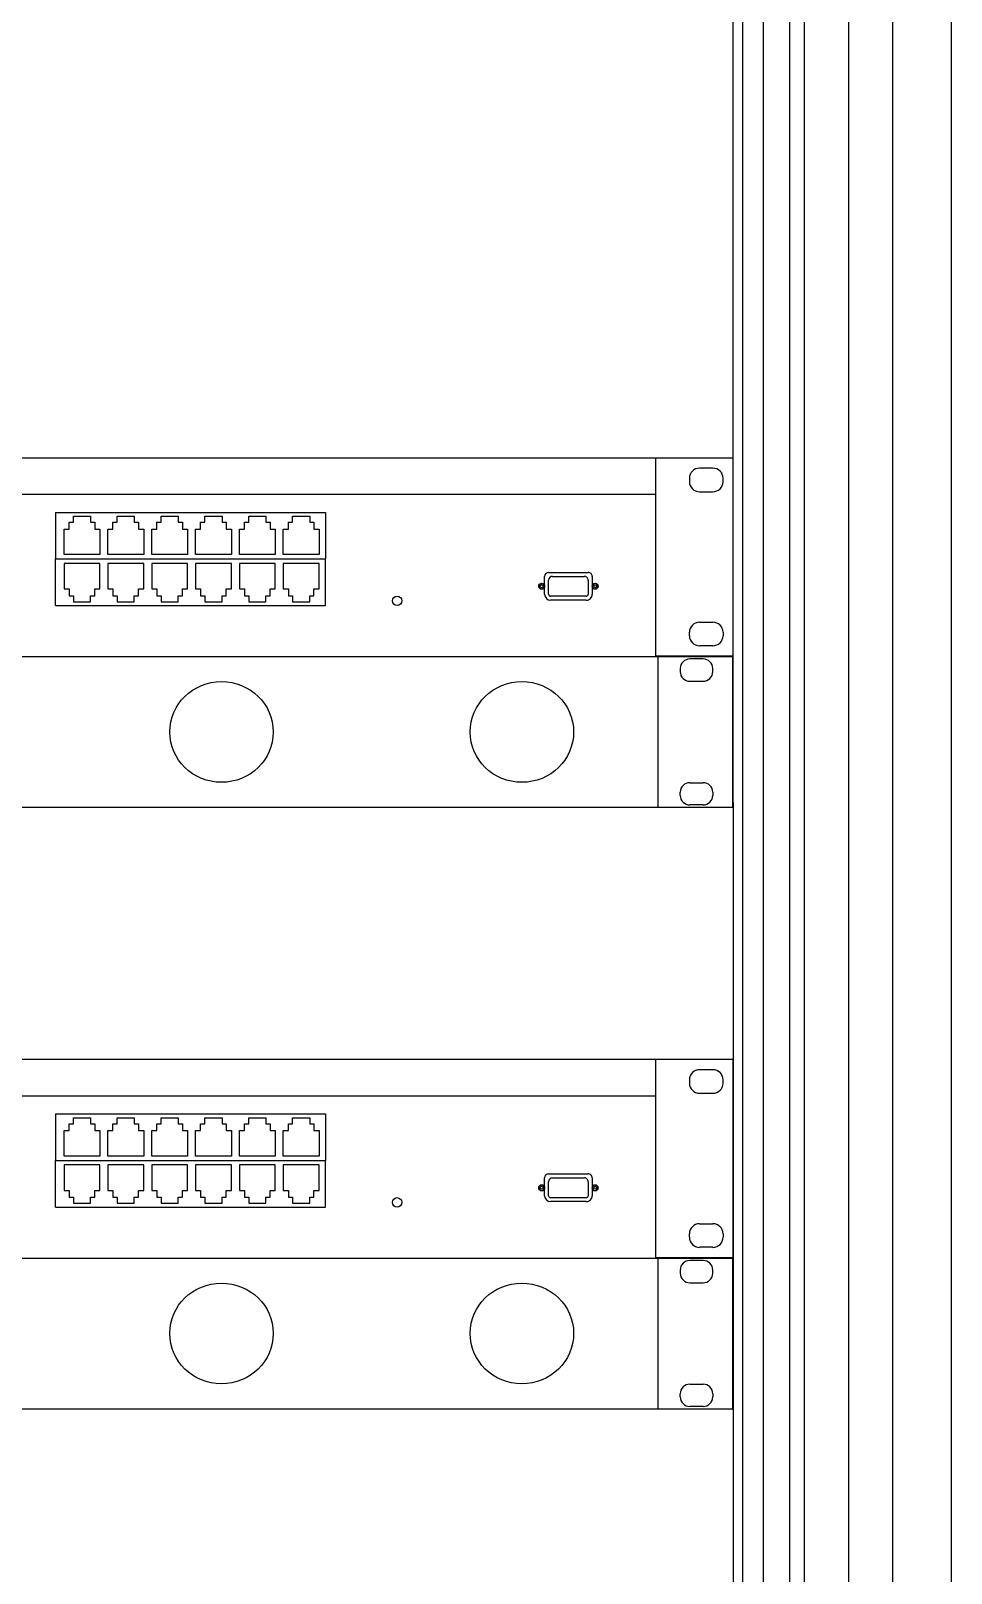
# Model space of a CAD drawing. Header units: millimetres. Extents: x 0 to 84100, y 0 to 59400.
# Drawn here: x 34584.6 to 34834.9, y 23830.9 to 24250.1 of the extents above; entities that cross this region are included whole.
import ezdxf

# ---------------------------------------------------------------- set-up
doc = ezdxf.new("R2010")
doc.units = ezdxf.units.MM
doc.header["$LTSCALE"] = 1000
doc.layers.add('SYM', color=3, linetype='Continuous')

# ---------------------------------------------------------------- blocks, each defined once
blk = doc.blocks.new('ST071')
for p, q in [((183.89, 495.05), (184.02, -409.31)), ((200.15, 495.16), (200.15, -421.96)), ((220.12, 495.16), (220.12, -421.96)), ((233.43, 495.16), (233.43, -421.96)), ((210.14, 461.89), (210.14, -421.96)), ((186.18, 449.24), (186.18, -409.31)), ((190.84, 449.24), (190.84, -409.31)), ((196.83, 449.24), (196.83, -409.31)), ((166.5, 50.7), (-166.45, 50.7)), ((184.03, 50.7), (166.5, 50.7)), ((166.5, 5.74), (166.5, 50.7)), ((184.03, 5.9), (184.03, 50.7)), ((174.12, 46.12), (174.12, 45.36)), ((179.45, 48.41), (176.41, 48.41)), ((181.74, 45.36), (181.74, 46.12)), ((-166.47, 42.5, 161.01), (166.52, 42.5, 161.01)), ((176.41, 43.08), (179.45, 43.08)), ((30.48, 38.38), (91.67, 38.38)), ((30.48, 38.38), (30.48, 27.84)), ((33.55, 34.63), (33.55, 36.17)), ((33.55, 36.17), (34.52, 36.17)), ((34.52, 37.53), (38.38, 37.53)), ((34.52, 36.17), (34.52, 37.53)), ((38.38, 37.53), (38.38, 36.17)), ((38.38, 36.17), (39.35, 36.17)), ((39.35, 36.17), (39.35, 34.63)), ((43.48, 36.17), (44.45, 36.17)), ((43.48, 34.63), (43.48, 36.17)), ((44.45, 36.17), (44.45, 37.53)), ((44.45, 37.53), (48.32, 37.53)), ((48.32, 37.53), (48.32, 36.17)), ((48.32, 36.17), (49.29, 36.17)), ((49.29, 36.17), (49.29, 34.63)), ((53.42, 34.63), (53.42, 36.17)), ((53.42, 36.17), (54.39, 36.17)), ((54.39, 37.53), (58.25, 37.53)), ((54.39, 36.17), (54.39, 37.53)), ((58.25, 37.53), (58.25, 36.17)), ((58.25, 36.17), (59.22, 36.17)), ((59.22, 36.17), (59.22, 34.63)), ((63.35, 34.63), (63.35, 36.17)), ((63.35, 36.17), (64.32, 36.17)), ((64.32, 37.53), (68.19, 37.53)), ((64.32, 36.17), (64.32, 37.53)), ((68.19, 37.53), (68.19, 36.17)), ((68.19, 36.17), (69.16, 36.17)), ((69.16, 36.17), (69.16, 34.63)), ((73.29, 34.63), (73.29, 36.17)), ((73.29, 36.17), (74.26, 36.17)), ((74.26, 36.17), (74.26, 37.53)), ((74.26, 37.53), (78.12, 37.53)), ((78.12, 37.53), (78.12, 36.17)), ((78.12, 36.17), (79.09, 36.17)), ((79.09, 36.17), (79.09, 34.63)), ((83.22, 36.17), (84.19, 36.17)), ((83.22, 34.63), (83.22, 36.17)), ((84.19, 36.17), (84.19, 37.53)), ((84.19, 37.53), (88.06, 37.53)), ((88.06, 37.53), (88.06, 36.17)), ((88.06, 36.17), (89.02, 36.17)), ((89.02, 36.17), (89.02, 34.63)), ((91.67, 38.38), (91.67, 27.84)), ((32.39, 28.82), (32.39, 34.63)), ((32.39, 34.63), (33.55, 34.63)), ((39.35, 34.63), (40.51, 34.63)), ((40.51, 34.63), (40.51, 28.82)), ((42.32, 34.63), (43.48, 34.63)), ((42.32, 28.82), (42.32, 34.63)), ((49.29, 34.63), (50.45, 34.63)), ((50.45, 34.63), (50.45, 28.82)), ((52.26, 34.63), (53.42, 34.63)), ((52.26, 28.82), (52.26, 34.63)), ((59.22, 34.63), (60.38, 34.63)), ((60.38, 34.63), (60.38, 28.82)), ((62.19, 28.82), (62.19, 34.63)), ((62.19, 34.63), (63.35, 34.63)), ((69.16, 34.63), (70.32, 34.63)), ((70.32, 34.63), (70.32, 28.82)), ((72.13, 34.63), (73.29, 34.63)), ((72.13, 28.82), (72.13, 34.63)), ((79.09, 34.63), (80.25, 34.63)), ((80.25, 34.63), (80.25, 28.82)), ((82.06, 28.82), (82.06, 34.63)), ((82.06, 34.63), (83.22, 34.63)), ((89.02, 34.63), (90.19, 34.63)), ((90.19, 34.63), (90.19, 28.82)), ((40.51, 28.82), (32.39, 28.82)), ((50.45, 28.82), (42.32, 28.82)), ((60.38, 28.82), (52.26, 28.82)), ((70.32, 28.82), (62.19, 28.82)), ((80.25, 28.82), (72.13, 28.82)), ((90.19, 28.82), (82.06, 28.82)), ((30.48, 27.84), (91.67, 27.84)), ((30.48, 17.29), (30.48, 27.84)), ((30.48, 27.84), (91.67, 27.84)), ((40.51, 26.85), (32.39, 26.85)), ((32.39, 26.85), (32.39, 21.05)), ((40.51, 21.05), (40.51, 26.85)), ((50.45, 26.85), (42.32, 26.85)), ((42.32, 26.85), (42.32, 21.05)), ((50.45, 21.05), (50.45, 26.85)), ((60.38, 26.85), (52.26, 26.85)), ((52.26, 26.85), (52.26, 21.05)), ((60.38, 21.05), (60.38, 26.85)), ((70.32, 26.85), (62.19, 26.85)), ((62.19, 26.85), (62.19, 21.05)), ((70.32, 21.05), (70.32, 26.85)), ((80.25, 26.85), (72.13, 26.85)), ((72.13, 26.85), (72.13, 21.05)), ((80.25, 21.05), (80.25, 26.85)), ((90.19, 26.85), (82.06, 26.85)), ((82.06, 26.85), (82.06, 21.05)), ((90.19, 21.05), (90.19, 26.85)), ((91.67, 17.29), (91.67, 27.84)), ((142.2, 24.81), (151.18, 24.81)), ((32.39, 21.05), (33.55, 21.05)), ((33.55, 21.05), (33.55, 19.5)), ((39.35, 21.05), (40.51, 21.05)), ((39.35, 19.5), (39.35, 21.05)), ((42.32, 21.05), (43.48, 21.05)), ((43.48, 21.05), (43.48, 19.5)), ((49.29, 19.5), (49.29, 21.05)), ((49.29, 21.05), (50.45, 21.05)), ((52.26, 21.05), (53.42, 21.05)), ((53.42, 21.05), (53.42, 19.5)), ((59.22, 19.5), (59.22, 21.05)), ((59.22, 21.05), (60.38, 21.05)), ((62.19, 21.05), (63.35, 21.05)), ((63.35, 21.05), (63.35, 19.5)), ((69.16, 21.05), (70.32, 21.05)), ((69.16, 19.5), (69.16, 21.05)), ((72.13, 21.05), (73.29, 21.05)), ((73.29, 21.05), (73.29, 19.5)), ((79.09, 19.5), (79.09, 21.05)), ((79.09, 21.05), (80.25, 21.05)), ((82.06, 21.05), (83.22, 21.05)), ((83.22, 21.05), (83.22, 19.5)), ((89.02, 19.5), (89.02, 21.05)), ((89.02, 21.05), (90.19, 21.05)), ((140.29, 22.25), (139.96, 21.67)), ((139.96, 21.67), (140.29, 21.08)), ((140.97, 22.25), (140.29, 22.25)), ((140.29, 21.08), (140.97, 21.08)), ((141.3, 21.67), (140.97, 22.25)), ((140.97, 21.08), (141.3, 21.67)), ((141.3, 19.87), (141.3, 23.91)), ((142.2, 19.87), (142.2, 23.01)), ((143.1, 23.91), (150.28, 23.91)), ((151.18, 23.01), (151.18, 19.87)), ((152.07, 23.91), (152.07, 19.87)), ((152.41, 22.25), (152.07, 21.67)), ((152.07, 21.67), (152.41, 21.09)), ((153.08, 22.25), (152.41, 22.25)), ((152.41, 21.09), (153.08, 21.09)), ((153.42, 21.67), (153.08, 22.25)), ((153.08, 21.09), (153.42, 21.67)), ((33.55, 19.5), (34.52, 19.5)), ((34.52, 19.5), (34.52, 18.15)), ((34.52, 18.15), (38.38, 18.15)), ((38.38, 18.15), (38.38, 19.5)), ((38.38, 19.5), (39.35, 19.5)), ((43.48, 19.5), (44.45, 19.5)), ((44.45, 19.5), (44.45, 18.15)), ((44.45, 18.15), (48.32, 18.15)), ((48.32, 18.15), (48.32, 19.5)), ((48.32, 19.5), (49.29, 19.5)), ((53.42, 19.5), (54.39, 19.5)), ((54.39, 19.5), (54.39, 18.15)), ((54.39, 18.15), (58.25, 18.15)), ((58.25, 18.15), (58.25, 19.5)), ((58.25, 19.5), (59.22, 19.5)), ((63.35, 19.5), (64.32, 19.5)), ((64.32, 19.5), (64.32, 18.15)), ((64.32, 18.15), (68.19, 18.15)), ((68.19, 18.15), (68.19, 19.5)), ((68.19, 19.5), (69.16, 19.5)), ((73.29, 19.5), (74.26, 19.5)), ((74.26, 19.5), (74.26, 18.15)), ((74.26, 18.15), (78.12, 18.15)), ((78.12, 19.5), (79.09, 19.5)), ((78.12, 18.15), (78.12, 19.5)), ((83.22, 19.5), (84.19, 19.5)), ((84.19, 19.5), (84.19, 18.15)), ((84.19, 18.15), (88.06, 18.15)), ((88.06, 19.5), (89.02, 19.5)), ((88.06, 18.15), (88.06, 19.5)), ((150.73, 19.42), (142.65, 19.42)), ((150.73, 18.53), (142.65, 18.53)), ((30.48, 17.29), (91.67, 17.29)), ((174.12, 10.47), (174.12, 11.23)), ((176.41, 13.51), (179.45, 13.51)), ((181.74, 11.23), (181.74, 10.47)), ((179.45, 8.18), (176.41, 8.18)), ((-184.02, 5.74), (183.98, 5.74)), ((-166.45, 5.74), (166.5, 5.74)), ((166.5, 5.9), (184.03, 5.9)), ((166.97, 5.74), (166.97, -28.41)), ((177.2, 5.19), (174.24, 5.19)), ((183.98, -28.41), (183.98, 5.74)), ((172.03, 3.03), (172.03, 2.31)), ((174.24, 0.16), (177.2, 0.16)), ((179.42, 2.31), (179.42, 3.03)), ((174.24, -22.83), (177.2, -22.83)), ((172.03, -25.7), (172.03, -24.99)), ((177.2, -27.86), (174.24, -27.86)), ((179.42, -24.99), (179.42, -25.7)), ((-184.02, -28.41), (183.98, -28.41)), ((166.5, -85.56), (-166.45, -85.56)), ((184.03, -85.56), (166.5, -85.56)), ((166.5, -130.51), (166.5, -85.56)), ((184.03, -130.36), (184.03, -85.56)), ((174.12, -90.13), (174.12, -90.89)), ((179.45, -87.84), (176.41, -87.84)), ((181.74, -90.89), (181.74, -90.13)), ((-166.47, -93.76, 161.01), (166.52, -93.76, 161.01)), ((176.41, -93.18), (179.45, -93.18)), ((30.48, -97.87), (91.67, -97.87)), ((30.48, -97.87), (30.48, -108.42)), ((33.55, -101.63), (33.55, -100.08)), ((33.55, -100.08), (34.52, -100.08)), ((34.52, -98.73), (38.38, -98.73)), ((34.52, -100.08), (34.52, -98.73)), ((38.38, -98.73), (38.38, -100.08)), ((38.38, -100.08), (39.35, -100.08)), ((39.35, -100.08), (39.35, -101.63)), ((43.48, -100.08), (44.45, -100.08)), ((43.48, -101.63), (43.48, -100.08)), ((44.45, -100.08), (44.45, -98.73)), ((44.45, -98.73), (48.32, -98.73)), ((48.32, -98.73), (48.32, -100.08)), ((48.32, -100.08), (49.29, -100.08)), ((49.29, -100.08), (49.29, -101.63)), ((53.42, -101.63), (53.42, -100.08)), ((53.42, -100.08), (54.39, -100.08)), ((54.39, -98.73), (58.25, -98.73)), ((54.39, -100.08), (54.39, -98.73)), ((58.25, -98.73), (58.25, -100.08)), ((58.25, -100.08), (59.22, -100.08)), ((59.22, -100.08), (59.22, -101.63)), ((63.35, -101.63), (63.35, -100.08)), ((63.35, -100.08), (64.32, -100.08)), ((64.32, -98.73), (68.19, -98.73)), ((64.32, -100.08), (64.32, -98.73)), ((68.19, -98.73), (68.19, -100.08)), ((68.19, -100.08), (69.16, -100.08)), ((69.16, -100.08), (69.16, -101.63)), ((73.29, -101.63), (73.29, -100.08)), ((73.29, -100.08), (74.26, -100.08)), ((74.26, -100.08), (74.26, -98.73)), ((74.26, -98.73), (78.12, -98.73)), ((78.12, -98.73), (78.12, -100.08)), ((78.12, -100.08), (79.09, -100.08)), ((79.09, -100.08), (79.09, -101.63)), ((83.22, -100.08), (84.19, -100.08)), ((83.22, -101.63), (83.22, -100.08)), ((84.19, -100.08), (84.19, -98.73)), ((84.19, -98.73), (88.06, -98.73)), ((88.06, -98.73), (88.06, -100.08)), ((88.06, -100.08), (89.02, -100.08)), ((89.02, -100.08), (89.02, -101.63)), ((91.67, -97.87), (91.67, -108.42)), ((32.39, -107.43), (32.39, -101.63)), ((32.39, -101.63), (33.55, -101.63)), ((39.35, -101.63), (40.51, -101.63)), ((40.51, -101.63), (40.51, -107.43)), ((42.32, -101.63), (43.48, -101.63)), ((42.32, -107.43), (42.32, -101.63)), ((49.29, -101.63), (50.45, -101.63)), ((50.45, -101.63), (50.45, -107.43)), ((52.26, -101.63), (53.42, -101.63)), ((52.26, -107.43), (52.26, -101.63)), ((59.22, -101.63), (60.38, -101.63)), ((60.38, -101.63), (60.38, -107.43)), ((62.19, -107.43), (62.19, -101.63)), ((62.19, -101.63), (63.35, -101.63)), ((69.16, -101.63), (70.32, -101.63)), ((70.32, -101.63), (70.32, -107.43)), ((72.13, -101.63), (73.29, -101.63)), ((72.13, -107.43), (72.13, -101.63)), ((79.09, -101.63), (80.25, -101.63)), ((80.25, -101.63), (80.25, -107.43)), ((82.06, -107.43), (82.06, -101.63)), ((82.06, -101.63), (83.22, -101.63)), ((89.02, -101.63), (90.19, -101.63)), ((90.19, -101.63), (90.19, -107.43)), ((40.51, -107.43), (32.39, -107.43)), ((50.45, -107.43), (42.32, -107.43)), ((60.38, -107.43), (52.26, -107.43)), ((70.32, -107.43), (62.19, -107.43)), ((80.25, -107.43), (72.13, -107.43)), ((90.19, -107.43), (82.06, -107.43)), ((30.48, -108.42), (91.67, -108.42)), ((30.48, -118.96), (30.48, -108.42)), ((30.48, -108.42), (91.67, -108.42)), ((40.51, -109.4), (32.39, -109.4)), ((32.39, -109.4), (32.39, -115.21)), ((40.51, -115.21), (40.51, -109.4)), ((50.45, -109.4), (42.32, -109.4)), ((42.32, -109.4), (42.32, -115.21)), ((50.45, -115.21), (50.45, -109.4)), ((60.38, -109.4), (52.26, -109.4)), ((52.26, -109.4), (52.26, -115.21)), ((60.38, -115.21), (60.38, -109.4)), ((70.32, -109.4), (62.19, -109.4)), ((62.19, -109.4), (62.19, -115.21)), ((70.32, -115.21), (70.32, -109.4)), ((80.25, -109.4), (72.13, -109.4)), ((72.13, -109.4), (72.13, -115.21)), ((80.25, -115.21), (80.25, -109.4)), ((90.19, -109.4), (82.06, -109.4)), ((82.06, -109.4), (82.06, -115.21)), ((90.19, -115.21), (90.19, -109.4)), ((91.67, -118.96), (91.67, -108.42)), ((142.2, -111.44), (151.18, -111.44)), ((32.39, -115.21), (33.55, -115.21)), ((33.55, -115.21), (33.55, -116.75)), ((39.35, -115.21), (40.51, -115.21)), ((39.35, -116.75), (39.35, -115.21)), ((42.32, -115.21), (43.48, -115.21)), ((43.48, -115.21), (43.48, -116.75)), ((49.29, -116.75), (49.29, -115.21)), ((49.29, -115.21), (50.45, -115.21)), ((52.26, -115.21), (53.42, -115.21)), ((53.42, -115.21), (53.42, -116.75)), ((59.22, -116.75), (59.22, -115.21)), ((59.22, -115.21), (60.38, -115.21)), ((62.19, -115.21), (63.35, -115.21)), ((63.35, -115.21), (63.35, -116.75)), ((69.16, -115.21), (70.32, -115.21)), ((69.16, -116.75), (69.16, -115.21)), ((72.13, -115.21), (73.29, -115.21)), ((73.29, -115.21), (73.29, -116.75)), ((79.09, -116.75), (79.09, -115.21)), ((79.09, -115.21), (80.25, -115.21)), ((82.06, -115.21), (83.22, -115.21)), ((83.22, -115.21), (83.22, -116.75)), ((89.02, -116.75), (89.02, -115.21)), ((89.02, -115.21), (90.19, -115.21)), ((140.29, -114), (139.96, -114.59)), ((139.96, -114.59), (140.29, -115.17)), ((140.97, -114), (140.29, -114)), ((140.29, -115.17), (140.97, -115.17)), ((141.3, -114.59), (140.97, -114)), ((140.97, -115.17), (141.3, -114.59)), ((141.3, -116.38), (141.3, -112.34)), ((142.2, -116.38), (142.2, -113.24)), ((143.1, -112.34), (150.28, -112.34)), ((151.18, -113.24), (151.18, -116.38)), ((152.07, -112.34), (152.07, -116.38)), ((152.41, -114), (152.07, -114.59)), ((152.07, -114.59), (152.41, -115.17)), ((153.08, -114), (152.41, -114)), ((152.41, -115.17), (153.08, -115.17)), ((153.42, -114.59), (153.08, -114)), ((153.08, -115.17), (153.42, -114.59)), ((33.55, -116.75), (34.52, -116.75)), ((34.52, -116.75), (34.52, -118.11)), ((34.52, -118.11), (38.38, -118.11)), ((38.38, -118.11), (38.38, -116.75)), ((38.38, -116.75), (39.35, -116.75)), ((43.48, -116.75), (44.45, -116.75)), ((44.45, -116.75), (44.45, -118.11)), ((44.45, -118.11), (48.32, -118.11)), ((48.32, -118.11), (48.32, -116.75)), ((48.32, -116.75), (49.29, -116.75)), ((53.42, -116.75), (54.39, -116.75)), ((54.39, -116.75), (54.39, -118.11)), ((54.39, -118.11), (58.25, -118.11)), ((58.25, -118.11), (58.25, -116.75)), ((58.25, -116.75), (59.22, -116.75)), ((63.35, -116.75), (64.32, -116.75)), ((64.32, -116.75), (64.32, -118.11)), ((64.32, -118.11), (68.19, -118.11)), ((68.19, -118.11), (68.19, -116.75)), ((68.19, -116.75), (69.16, -116.75)), ((73.29, -116.75), (74.26, -116.75)), ((74.26, -116.75), (74.26, -118.11)), ((74.26, -118.11), (78.12, -118.11)), ((78.12, -116.75), (79.09, -116.75)), ((78.12, -118.11), (78.12, -116.75)), ((83.22, -116.75), (84.19, -116.75)), ((84.19, -116.75), (84.19, -118.11)), ((84.19, -118.11), (88.06, -118.11)), ((88.06, -116.75), (89.02, -116.75)), ((88.06, -118.11), (88.06, -116.75)), ((150.73, -116.83), (142.65, -116.83)), ((150.73, -117.73), (142.65, -117.73)), ((30.48, -118.96), (91.67, -118.96)), ((174.12, -125.79), (174.12, -125.03)), ((176.41, -122.74), (179.45, -122.74)), ((181.74, -125.03), (181.74, -125.79)), ((179.45, -128.07), (176.41, -128.07)), ((-184.02, -130.51), (183.98, -130.51)), ((-166.45, -130.51), (166.5, -130.51)), ((166.5, -130.36), (184.03, -130.36)), ((166.97, -130.51), (166.97, -164.67)), ((177.2, -131.06), (174.24, -131.06)), ((183.98, -164.67), (183.98, -130.51)), ((172.03, -133.22), (172.03, -133.94)), ((174.24, -136.1), (177.2, -136.1)), ((179.42, -133.94), (179.42, -133.22)), ((174.24, -159.08), (177.2, -159.08)), ((172.03, -161.96), (172.03, -161.24)), ((177.2, -164.12), (174.24, -164.12)), ((179.42, -161.24), (179.42, -161.96)), ((-184.02, -164.67), (183.98, -164.67))]:
    blk.add_line(p, q)
for centre, radius in [((140.63, 21.67), 0.673), ((140.63, 21.67), 0.337), ((152.75, 21.67), 0.673), ((152.75, 21.67), 0.337), ((107.88, 18.37), 1.07), ((140.63, -114.59), 0.673), ((140.63, -114.59), 0.337), ((152.75, -114.59), 0.673), ((152.75, -114.59), 0.337), ((107.88, -117.89), 1.07)]:
    blk.add_circle(centre, radius)
for centre, radius, start, end in [((176.41, 46.12), 2.29, 90, 180), ((179.45, 46.12), 2.29, 0, 90), ((176.41, 45.36), 2.29, 180, 270), ((179.45, 45.36), 2.29, 270, 0), ((142.2, 23.91), 0.898, 90.0057, 180.0057), ((151.18, 23.91), 0.898, 0.0057, 90.0057), ((143.1, 23.01), 0.898, 90.0057, 180.0057), ((150.28, 23.01), 0.898, 0.0057, 90.0057), ((142.65, 19.87), 1.35, 180.0057, 270.0057), ((142.65, 19.87), 0.449, 180.0057, 270.0057), ((150.73, 19.87), 1.35, 270.0057, 0.0057), ((150.73, 19.87), 0.449, 270.0057, 0.0057), ((176.41, 11.23), 2.29, 90, 180), ((179.45, 11.23), 2.29, 0, 90), ((176.41, 10.47), 2.29, 180, 270), ((179.45, 10.47), 2.29, 270, 0), ((176.41, -90.13), 2.29, 90, 180), ((179.45, -90.13), 2.29, 0, 90), ((176.41, -90.89), 2.29, 180, 270), ((179.45, -90.89), 2.29, 270, 0), ((142.2, -112.34), 0.898, 90.0057, 180.0057), ((151.18, -112.34), 0.898, 0.0057, 90.0057), ((143.1, -113.24), 0.898, 90.0057, 180.0057), ((150.28, -113.24), 0.898, 0.0057, 90.0057), ((142.65, -116.38), 1.35, 180.0057, 270.0057), ((142.65, -116.38), 0.449, 180.0057, 270.0057), ((150.73, -116.38), 1.35, 270.0057, 0.0057), ((150.73, -116.38), 0.449, 270.0057, 0.0057), ((176.41, -125.03), 2.29, 90, 180), ((179.45, -125.03), 2.29, 0, 90), ((176.41, -125.79), 2.29, 180, 270), ((179.45, -125.79), 2.29, 270, 0)]:
    blk.add_arc(centre, radius, start, end)
for centre, major_axis, start_param, end_param in [((174.24, 3.03), (-2.22, 0), -1.570796, 0), ((177.2, 3.03), (2.22, 0), 0, 1.570796), ((68.08, -11.34), (-11.72, 0), 3.141593, 9.424778), ((136.15, -11.34), (-11.72, 0), 3.141593, 9.424778), ((174.24, 2.31), (2.22, 0), 3.141593, 4.712389), ((177.2, 2.31), (-2.22, 0), 1.570796, 3.141593), ((174.24, -24.99), (-2.22, 0), -1.570796, 0), ((177.2, -24.99), (2.22, 0), 0, 1.570796), ((174.24, -25.7), (2.22, 0), 3.141593, 4.712389), ((177.2, -25.7), (-2.22, 0), 1.570796, 3.141593), ((174.24, -133.22), (-2.22, 0), -1.570796, 0), ((177.2, -133.22), (2.22, 0), 0, 1.570796), ((68.08, -147.59), (-11.72, 0), 3.141593, 9.424778), ((136.15, -147.59), (-11.72, 0), 3.141593, 9.424778), ((174.24, -133.94), (2.22, 0), 3.141593, 4.712389), ((177.2, -133.94), (-2.22, 0), 1.570796, 3.141593), ((174.24, -161.24), (-2.22, 0), -1.570796, 0), ((177.2, -161.24), (2.22, 0), 0, 1.570796), ((174.24, -161.96), (2.22, 0), 3.141593, 4.712389), ((177.2, -161.96), (-2.22, 0), 1.570796, 3.141593)]:
    blk.add_ellipse(centre, major_axis=major_axis, ratio=0.972973, start_param=start_param, end_param=end_param)

msp = doc.modelspace()

# ---------------------------------------------------------------- block references
at = {"layer": 'SYM', "xscale": 1.2, "yscale": 1.2, "zscale": 1.2}
msp.add_blockref('ST071', (34554.77, 24073.17), dxfattribs=at)

doc.saveas('drawing.dxf')
